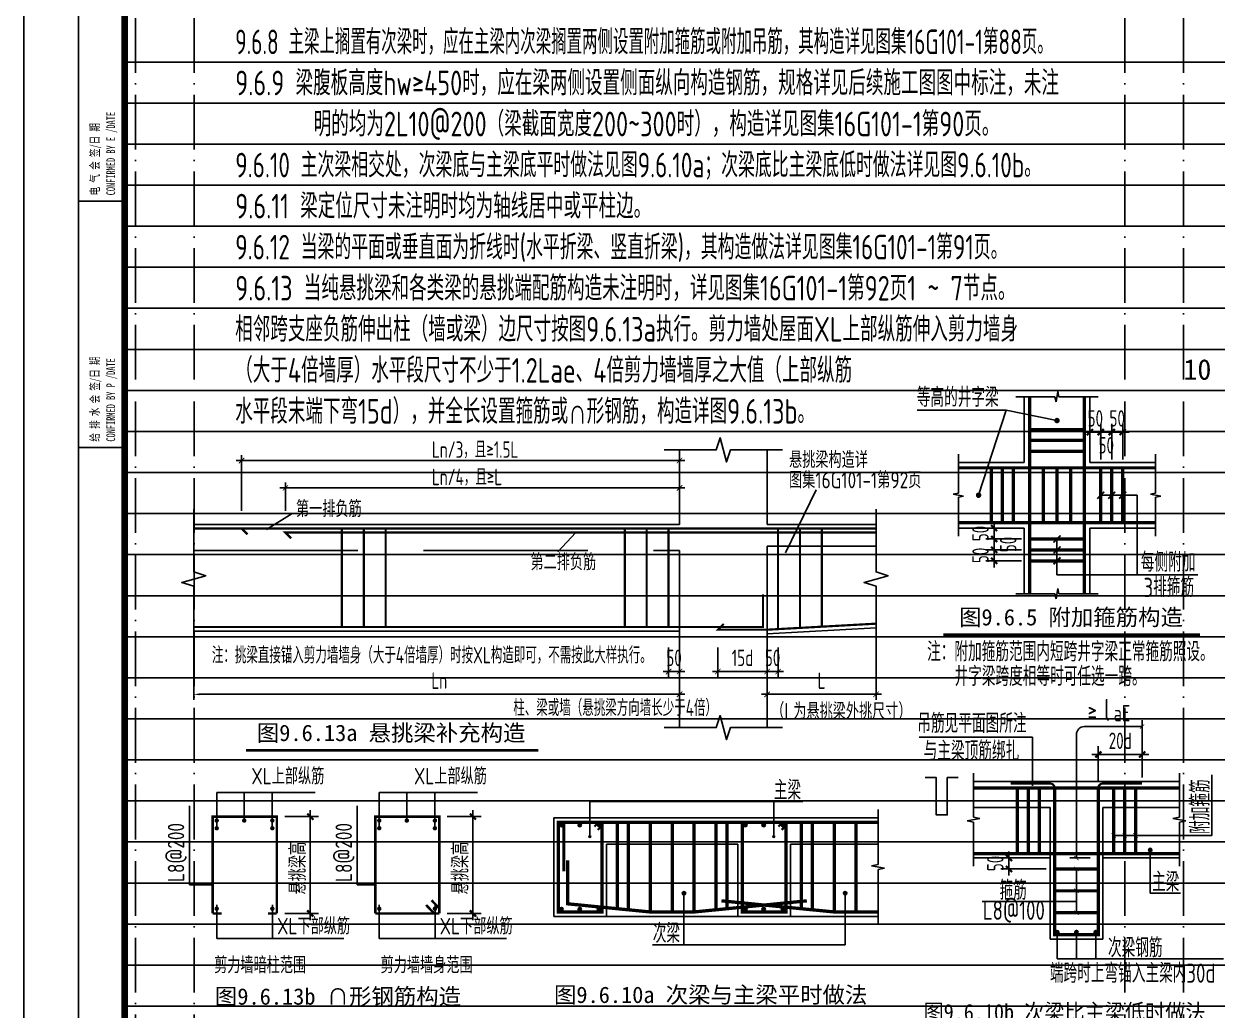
# Model space of a CAD drawing. Extents: x -461650 to 361314, y 245336 to 769729.
# Drawn here: x -344578 to -322778, y 702361 to 720380 of the extents above; entities that cross this region are included whole.
import ezdxf
from ezdxf.enums import TextEntityAlignment as Align

# ---------------------------------------------------------------- set-up
doc = ezdxf.new("R2010")
doc.units = 0
doc.header["$LTSCALE"] = 1000
doc.linetypes.add('D1', pattern=[14, 10, -2, 0, -2])
doc.linetypes.add('H3普通虚线', pattern=[4.2, 3, -1.2])
doc.layers.get('0').update_dxf_attribs({"linetype": 'CONTINUOUS'})
doc.layers.get('DEFPOINTS').update_dxf_attribs({"linetype": 'CONTINUOUS'})
for name, color, linetype in [('C-SHET-TTLB', 11, 'CONTINUOUS'), ('S-DETL-DIM', 151, 'CONTINUOUS'), ('S-DETL-LINE1', 2, 'CONTINUOUS'), ('S-DETL-LINE2', 2, 'H3普通虚线'), ('S-DETL-RBAR', 1, 'CONTINUOUS'), ('S-DETL-TEXT', 7, 'CONTINUOUS')]:
    doc.layers.add(name, color=color, linetype=linetype)
doc.layers.add('S-1-TEXT', color=7, linetype='CONTINUOUS', lineweight=18)
doc.styles.add('SHEET-ECADI', font='simhei.ttf', dxfattribs={"width": 0.7})
doc.styles.add('TS', font='tssdeng.shx', dxfattribs={"width": 0.7, "bigfont": 'tssdchn.shx'})
doc.styles.add('TSSD_DIMENSION', font='Tssdeng.shx', dxfattribs={"width": 0.7, "bigfont": 'tssdchn.shx'})
doc.styles.add('TSSD_Label', font='Tssdeng.shx', dxfattribs={"width": 0.7, "bigfont": 'hztxt.shx'})
doc.styles.add('华文行楷', font='tssdeng.shx', dxfattribs={"width": 0.75, "height": 350, "bigfont": 'hztxt.shx'})
doc.styles.add('黑体', font='simhei.ttf')
doc.dimstyles.new('DIM25', dxfattribs={"dimtxt": 300, "dimasz": 0.8, "dimexe": 150, "dimexo": 150, "dimgap": 100, "dimtad": 1, "dimdec": 0, "dimlfac": 0.25, "dimrnd": 1, "dimzin": 0, "dimdsep": 46, "dimtxsty": 'TS', "dimblk": '_DIMX', "dimcen": 0, "dimclrd": 256, "dimclre": 256, "dimclrt": 43, "dimadec": 1, "dimazin": 0, "dimtfac": 1, "dimtdec": 0, "dimtix": 1, "dimtmove": 2, "dimatfit": 3, "dimldrblk": 'ARCHTICK', "dimfxl": 0, "dimtolj": 1, "dimtzin": 1, "dimarcsym": 0})
doc.dimstyles.new('TSSD_25_100', dxfattribs={"dimtxt": 300, "dimasz": 100, "dimexe": 100, "dimexo": 250, "dimgap": 100, "dimtad": 1, "dimdec": 0, "dimlfac": 0.25, "dimzin": 0, "dimdsep": 46, "dimtxsty": 'TSSD_DIMENSION', "dimblk": 'ARCHTICK', "dimcen": 0, "dimdle": 100, "dimclrt": 7, "dimadec": 0, "dimazin": 0, "dimtfac": 1, "dimtdec": 0, "dimtix": 1, "dimtmove": 2, "dimatfit": 3, "dimldrblk": 'ARCHTICK', "dimfxl": 0, "dimtolj": 1, "dimtzin": 0, "dimarcsym": 0})

# ---------------------------------------------------------------- blocks, each defined once
blk = doc.blocks.new('_DIMX')
blk.add_line((-150, 0), (150, 0))
at = {"const_width": 50}
blk.add_lwpolyline([(-70, -70), (70, 70)], dxfattribs=at)
blk = doc.blocks.new('*D2156')
at = {"layer": 'DEFPOINTS', "color": 0}
for p in [(-326581, 705141), (-325829, 705141), (-325749, 704941)]:
    blk.add_point(p, dxfattribs=at)
at = {"layer": 'S-DETL-DIM', "lineweight": -2}
for p, q in [((-325979, 705141), (-326731, 705141)), ((-326581, 705142), (-326581, 705142)), ((-326581, 704941), (-326581, 705141)), ((-325899, 704941), (-326731, 704941)), ((-326581, 704940), (-326581, 704939))]:
    blk.add_line(p, q, dxfattribs=at)
at = {"layer": 'S-DETL-DIM', "lineweight": -2, "xscale": 0.8, "yscale": 0.8, "zscale": 0.8}
for p, rotation in [((-326581, 705141), 270), ((-326581, 704941), 90)]:
    blk.add_blockref('_DIMX', p, dxfattribs=dict(at, rotation=rotation))
at = {"layer": 'S-DETL-DIM', "color": 43, "insert": (-326831, 705041), "char_height": 300, "attachment_point": 5, "rotation": 90, "style": 'TS'}
blk.add_mtext('\\A1;50', dxfattribs=at)
blk = doc.blocks.new('_ArchTick')
at = {"color": 0, "linetype": 'ByBlock', "const_width": 0.15}
blk.add_lwpolyline([(-0.5, -0.5), (0.5, 0.5)], dxfattribs=at)
blk = doc.blocks.new('*D2157')
at = {"layer": 'DEFPOINTS', "color": 0}
for p in [(-324949, 707032), (-324949, 706381), (-324149, 706501)]:
    blk.add_point(p, dxfattribs=at)
at = {"layer": 'S-DETL-DIM', "lineweight": -2}
for p, q in [((-324949, 706531), (-324949, 707182)), ((-324149, 706651), (-324149, 707182)), ((-324149, 707032), (-324948, 707032))]:
    blk.add_line(p, q, dxfattribs=at)
at = {"layer": 'S-DETL-DIM', "lineweight": -2, "xscale": 0.8, "yscale": 0.8, "zscale": 0.8, "rotation": 180}
blk.add_blockref('_DIMX', (-324949, 707032), dxfattribs=at)
at = {"layer": 'S-DETL-DIM', "lineweight": -2, "xscale": 0.8, "yscale": 0.8, "zscale": 0.8}
blk.add_blockref('_DIMX', (-324149, 707032), dxfattribs=at)
at = {"layer": 'S-DETL-DIM', "color": 43, "insert": (-324549, 707282), "char_height": 300, "attachment_point": 5, "style": 'TS'}
blk.add_mtext('\\A1;20d', dxfattribs=at)
blk = doc.blocks.new('*D2158')
at = {"layer": 'DEFPOINTS', "color": 0}
for p in [(-324904, 712922), (-325104, 712369), (-324904, 712269)]:
    blk.add_point(p, dxfattribs=at)
at = {"layer": 'S-DETL-DIM', "lineweight": -2}
for p, q in [((-325104, 712519), (-325104, 713072)), ((-324904, 712419), (-324904, 713072)), ((-325105, 712922), (-325106, 712922)), ((-325104, 712922), (-324904, 712922)), ((-324903, 712922), (-324902, 712922))]:
    blk.add_line(p, q, dxfattribs=at)
at = {"layer": 'S-DETL-DIM', "lineweight": -2, "xscale": 0.8, "yscale": 0.8, "zscale": 0.8}
blk.add_blockref('_DIMX', (-325104, 712922), dxfattribs=at)
at = {"layer": 'S-DETL-DIM', "lineweight": -2, "xscale": 0.8, "yscale": 0.8, "zscale": 0.8, "rotation": 180}
blk.add_blockref('_DIMX', (-324904, 712922), dxfattribs=at)
at = {"layer": 'S-DETL-DIM', "color": 43, "insert": (-325004, 713172), "char_height": 300, "attachment_point": 5, "style": 'TS'}
blk.add_mtext('\\A1;50', dxfattribs=at)
blk = doc.blocks.new('*D2159')
at = {"layer": 'DEFPOINTS', "color": 0}
for p in [(-324504, 712922), (-324704, 712269), (-324504, 712269)]:
    blk.add_point(p, dxfattribs=at)
at = {"layer": 'S-DETL-DIM', "lineweight": -2}
for p, q in [((-324704, 712419), (-324704, 713072)), ((-324504, 712419), (-324504, 713072)), ((-324705, 712922), (-324706, 712922)), ((-324704, 712922), (-324504, 712922)), ((-324503, 712922), (-324502, 712922))]:
    blk.add_line(p, q, dxfattribs=at)
at = {"layer": 'S-DETL-DIM', "lineweight": -2, "xscale": 0.8, "yscale": 0.8, "zscale": 0.8}
blk.add_blockref('_DIMX', (-324704, 712922), dxfattribs=at)
at = {"layer": 'S-DETL-DIM', "lineweight": -2, "xscale": 0.8, "yscale": 0.8, "zscale": 0.8, "rotation": 180}
blk.add_blockref('_DIMX', (-324504, 712922), dxfattribs=at)
at = {"layer": 'S-DETL-DIM', "color": 43, "insert": (-324604, 713172), "char_height": 300, "attachment_point": 5, "style": 'TS'}
blk.add_mtext('\\A1;50', dxfattribs=at)
blk = doc.blocks.new('*D2160')
at = {"layer": 'DEFPOINTS', "color": 0}
for p in [(-326204, 710969), (-326852, 710769), (-326204, 710769)]:
    blk.add_point(p, dxfattribs=at)
at = {"layer": 'S-DETL-DIM', "lineweight": -2}
for p, q in [((-326354, 710969), (-327002, 710969)), ((-326852, 710970), (-326852, 710971)), ((-326852, 710969), (-326852, 710769)), ((-326354, 710769), (-327002, 710769)), ((-326852, 710768), (-326852, 710767))]:
    blk.add_line(p, q, dxfattribs=at)
at = {"layer": 'S-DETL-DIM', "lineweight": -2, "xscale": 0.8, "yscale": 0.8, "zscale": 0.8}
for p, rotation in [((-326852, 710969), 270), ((-326852, 710769), 90)]:
    blk.add_blockref('_DIMX', p, dxfattribs=dict(at, rotation=rotation))
at = {"layer": 'S-DETL-DIM', "color": 43, "insert": (-326596, 710869), "char_height": 300, "attachment_point": 5, "rotation": 90, "style": 'TS'}
blk.add_mtext('\\A1;50', dxfattribs=at)
blk = doc.blocks.new('*D2161')
at = {"layer": 'DEFPOINTS', "color": 0}
for p in [(-326852, 710769), (-326204, 710769), (-326204, 710569)]:
    blk.add_point(p, dxfattribs=at)
at = {"layer": 'S-DETL-DIM', "lineweight": -2}
for p, q in [((-326354, 710769), (-327002, 710769)), ((-326852, 710770), (-326852, 710771)), ((-326852, 710569), (-326852, 710769)), ((-326354, 710569), (-327002, 710569)), ((-326852, 710568), (-326852, 710567))]:
    blk.add_line(p, q, dxfattribs=at)
at = {"layer": 'S-DETL-DIM', "lineweight": -2, "xscale": 0.8, "yscale": 0.8, "zscale": 0.8}
for p, rotation in [((-326852, 710769), 270), ((-326852, 710569), 90)]:
    blk.add_blockref('_DIMX', p, dxfattribs=dict(at, rotation=rotation))
at = {"layer": 'S-DETL-DIM', "color": 43, "insert": (-327102, 710669), "char_height": 300, "attachment_point": 5, "rotation": 90, "style": 'TS'}
blk.add_mtext('\\A1;50', dxfattribs=at)
blk = doc.blocks.new('*D2162')
at = {"layer": 'DEFPOINTS', "color": 0}
for p in [(-326852, 711169), (-326304, 711169), (-326204, 710969)]:
    blk.add_point(p, dxfattribs=at)
at = {"layer": 'S-DETL-DIM', "lineweight": -2}
for p, q in [((-326454, 711169), (-327002, 711169)), ((-326852, 711170), (-326852, 711171)), ((-326852, 710969), (-326852, 711169)), ((-326354, 710969), (-327002, 710969)), ((-326852, 710968), (-326852, 710967))]:
    blk.add_line(p, q, dxfattribs=at)
at = {"layer": 'S-DETL-DIM', "lineweight": -2, "xscale": 0.8, "yscale": 0.8, "zscale": 0.8}
for p, rotation in [((-326852, 711169), 270), ((-326852, 710969), 90)]:
    blk.add_blockref('_DIMX', p, dxfattribs=dict(at, rotation=rotation))
at = {"layer": 'S-DETL-DIM', "color": 43, "insert": (-327102, 711069), "char_height": 300, "attachment_point": 5, "rotation": 90, "style": 'TS'}
blk.add_mtext('\\A1;50', dxfattribs=at)
blk = doc.blocks.new('*D2163')
at = {"layer": 'DEFPOINTS', "color": 0}
for p in [(-324704, 712922), (-324904, 712269), (-324704, 712269)]:
    blk.add_point(p, dxfattribs=at)
at = {"layer": 'S-DETL-DIM', "lineweight": -2}
for p, q in [((-324904, 712419), (-324904, 713072)), ((-324704, 712419), (-324704, 713072)), ((-324905, 712922), (-324906, 712922)), ((-324904, 712922), (-324704, 712922)), ((-324703, 712922), (-324702, 712922))]:
    blk.add_line(p, q, dxfattribs=at)
at = {"layer": 'S-DETL-DIM', "lineweight": -2, "xscale": 0.8, "yscale": 0.8, "zscale": 0.8}
blk.add_blockref('_DIMX', (-324904, 712922), dxfattribs=at)
at = {"layer": 'S-DETL-DIM', "lineweight": -2, "xscale": 0.8, "yscale": 0.8, "zscale": 0.8, "rotation": 180}
blk.add_blockref('_DIMX', (-324704, 712922), dxfattribs=at)
at = {"layer": 'S-DETL-DIM', "color": 43, "insert": (-324804, 712681), "char_height": 300, "attachment_point": 5, "style": 'TS'}
blk.add_mtext('\\A1;50', dxfattribs=at)
blk = doc.blocks.new('*D2196')
at = {"layer": 'DEFPOINTS', "color": 0}
for p in [(-331000, 709236), (-330800, 709236), (-331000, 708547)]:
    blk.add_point(p, dxfattribs=at)
at = {"layer": 'S-DETL-DIM', "color": 0, "lineweight": -2}
for p, q in [((-331000, 708986), (-331000, 708447)), ((-330800, 708986), (-330800, 708447)), ((-331000, 708547), (-331100, 708547)), ((-330800, 708547), (-331000, 708547)), ((-330800, 708547), (-330700, 708547))]:
    blk.add_line(p, q, dxfattribs=at)
at = {"layer": 'S-DETL-DIM', "color": 0, "lineweight": -2, "xscale": 100, "yscale": 100, "zscale": 100}
blk.add_blockref('_ArchTick', (-331000, 708547), dxfattribs=at)
at = {"layer": 'S-DETL-DIM', "color": 0, "lineweight": -2, "xscale": 100, "yscale": 100, "zscale": 100, "rotation": 180}
blk.add_blockref('_ArchTick', (-330800, 708547), dxfattribs=at)
at = {"layer": 'S-DETL-DIM', "color": 7, "insert": (-330900, 708797), "char_height": 300, "attachment_point": 5, "style": 'TSSD_DIMENSION'}
blk.add_mtext('\\A1;50', dxfattribs=at)
blk = doc.blocks.new('*D2197')
at = {"layer": 'DEFPOINTS', "color": 0}
for p in [(-331000, 709236), (-329009, 709236), (-329009, 708131)]:
    blk.add_point(p, dxfattribs=at)
at = {"layer": 'S-DETL-DIM', "color": 0, "lineweight": -2}
for p, q in [((-331000, 708986), (-331000, 708031)), ((-329009, 708986), (-329009, 708031)), ((-331100, 708131), (-328909, 708131))]:
    blk.add_line(p, q, dxfattribs=at)
at = {"layer": 'S-DETL-DIM', "color": 0, "lineweight": -2, "xscale": 100, "yscale": 100, "zscale": 100, "rotation": 180}
blk.add_blockref('_ArchTick', (-331000, 708131), dxfattribs=at)
at = {"layer": 'S-DETL-DIM', "color": 0, "lineweight": -2, "xscale": 100, "yscale": 100, "zscale": 100}
blk.add_blockref('_ArchTick', (-329009, 708131), dxfattribs=at)
at = {"layer": 'S-DETL-DIM', "color": 7, "insert": (-330005, 708381), "char_height": 300, "attachment_point": 5, "style": 'TSSD_DIMENSION'}
blk.add_mtext('\\A1;L', dxfattribs=at)
blk = doc.blocks.new('*D2198')
at = {"layer": 'DEFPOINTS', "color": 0}
for p in [(-331900, 709236), (-331000, 709236), (-331900, 708547)]:
    blk.add_point(p, dxfattribs=at)
at = {"layer": 'S-DETL-DIM', "color": 0, "lineweight": -2}
for p, q in [((-331900, 708986), (-331900, 708447)), ((-331000, 708986), (-331000, 708447)), ((-330900, 708547), (-332000, 708547))]:
    blk.add_line(p, q, dxfattribs=at)
at = {"layer": 'S-DETL-DIM', "color": 0, "lineweight": -2, "xscale": 100, "yscale": 100, "zscale": 100, "rotation": 180}
blk.add_blockref('_ArchTick', (-331900, 708547), dxfattribs=at)
at = {"layer": 'S-DETL-DIM', "color": 0, "lineweight": -2, "xscale": 100, "yscale": 100, "zscale": 100}
blk.add_blockref('_ArchTick', (-331000, 708547), dxfattribs=at)
at = {"layer": 'S-DETL-DIM', "color": 7, "insert": (-331450, 708797), "char_height": 300, "attachment_point": 5, "style": 'TSSD_DIMENSION'}
blk.add_mtext('\\A1;15d', dxfattribs=at)
blk = doc.blocks.new('*D2199')
at = {"layer": 'DEFPOINTS', "color": 0}
for p in [(-332800, 709236), (-332600, 709236), (-332800, 708547)]:
    blk.add_point(p, dxfattribs=at)
at = {"layer": 'S-DETL-DIM', "color": 0, "lineweight": -2}
for p, q in [((-332800, 708986), (-332800, 708447)), ((-332600, 708986), (-332600, 708447)), ((-332800, 708547), (-332900, 708547)), ((-332600, 708547), (-332800, 708547)), ((-332600, 708547), (-332500, 708547))]:
    blk.add_line(p, q, dxfattribs=at)
at = {"layer": 'S-DETL-DIM', "color": 0, "lineweight": -2, "xscale": 100, "yscale": 100, "zscale": 100}
blk.add_blockref('_ArchTick', (-332800, 708547), dxfattribs=at)
at = {"layer": 'S-DETL-DIM', "color": 0, "lineweight": -2, "xscale": 100, "yscale": 100, "zscale": 100, "rotation": 180}
blk.add_blockref('_ArchTick', (-332600, 708547), dxfattribs=at)
at = {"layer": 'S-DETL-DIM', "color": 7, "insert": (-332700, 708797), "char_height": 300, "attachment_point": 5, "style": 'TSSD_DIMENSION'}
blk.add_mtext('\\A1;50', dxfattribs=at)
blk = doc.blocks.new('*D2200')
at = {"layer": 'DEFPOINTS', "color": 0}
for p in [(-340600, 712402), (-340600, 711236), (-332600, 711236)]:
    blk.add_point(p, dxfattribs=at)
at = {"layer": 'S-DETL-DIM', "color": 0, "lineweight": -2}
for p, q in [((-340600, 711486), (-340600, 712502)), ((-332600, 711486), (-332600, 712502)), ((-332500, 712402), (-340700, 712402))]:
    blk.add_line(p, q, dxfattribs=at)
at = {"layer": 'S-DETL-DIM', "color": 0, "lineweight": -2, "xscale": 100, "yscale": 100, "zscale": 100, "rotation": 180}
blk.add_blockref('_ArchTick', (-340600, 712402), dxfattribs=at)
at = {"layer": 'S-DETL-DIM', "color": 0, "lineweight": -2, "xscale": 100, "yscale": 100, "zscale": 100}
blk.add_blockref('_ArchTick', (-332600, 712402), dxfattribs=at)
blk = doc.blocks.new('*D2201')
at = {"layer": 'DEFPOINTS', "color": 0}
for p in [(-341475, 709236), (-332600, 709236), (-341475, 708131)]:
    blk.add_point(p, dxfattribs=at)
at = {"layer": 'S-DETL-DIM', "color": 0, "lineweight": -2}
for p, q in [((-341475, 708986), (-341475, 708031)), ((-332600, 708986), (-332600, 708031)), ((-332500, 708131), (-341375, 708131))]:
    blk.add_line(p, q, dxfattribs=at)
at = {"layer": 'S-DETL-DIM', "color": 0}
blk.add_solid([(-341375, 708147), (-341375, 708114), (-341475, 708131)], dxfattribs=at)
at = {"layer": 'S-DETL-DIM', "color": 0, "lineweight": -2, "xscale": 100, "yscale": 100, "zscale": 100}
blk.add_blockref('_ArchTick', (-332600, 708131), dxfattribs=at)
at = {"layer": 'S-DETL-DIM', "color": 7, "insert": (-336988, 708381), "char_height": 300, "attachment_point": 5, "style": 'TSSD_DIMENSION'}
blk.add_mtext('\\A1;Ln', dxfattribs=at)
blk = doc.blocks.new('ArchTick')
at = {"color": 0, "linetype": 'ByBlock', "lineweight": -2, "const_width": 0.075}
blk.add_lwpolyline([(-0.25, -0.25), (0.25, 0.25)], dxfattribs=at)
blk = doc.blocks.new('*D2202')
at = {"layer": 'DEFPOINTS', "color": 0}
for p in [(-339800, 711902), (-339800, 711236), (-332600, 711236)]:
    blk.add_point(p, dxfattribs=at)
at = {"layer": 'S-DETL-DIM', "color": 0, "lineweight": -2}
for p, q in [((-339800, 711486), (-339800, 712002)), ((-332600, 711486), (-332600, 712002)), ((-332500, 711902), (-339900, 711902))]:
    blk.add_line(p, q, dxfattribs=at)
at = {"layer": 'S-DETL-DIM', "color": 0, "lineweight": -2, "xscale": 100, "yscale": 100, "zscale": 100, "rotation": 180}
blk.add_blockref('_ArchTick', (-339800, 711902), dxfattribs=at)
at = {"layer": 'S-DETL-DIM', "color": 0, "lineweight": -2, "xscale": 100, "yscale": 100, "zscale": 100}
blk.add_blockref('_ArchTick', (-332600, 711902), dxfattribs=at)
blk = doc.blocks.new('*D2203')
at = {"layer": 'DEFPOINTS', "color": 0}
for p in [(-339962, 705897), (-339962, 704128), (-339345, 704128)]:
    blk.add_point(p, dxfattribs=at)
at = {"layer": 'S-DETL-DIM', "lineweight": -2}
for p, q in [((-339812, 705897), (-339195, 705897)), ((-339345, 705896), (-339345, 704128)), ((-339812, 704128), (-339195, 704128))]:
    blk.add_line(p, q, dxfattribs=at)
at = {"layer": 'S-DETL-DIM', "lineweight": -2, "xscale": 0.8, "yscale": 0.8, "zscale": 0.8}
for p, rotation in [((-339345, 705897), 90), ((-339345, 704128), 270)]:
    blk.add_blockref('_DIMX', p, dxfattribs=dict(at, rotation=rotation))
blk = doc.blocks.new('*D2206')
at = {"layer": 'DEFPOINTS', "color": 0}
for p in [(-336992, 705897), (-336992, 704128), (-336375, 704128)]:
    blk.add_point(p, dxfattribs=at)
at = {"layer": 'S-DETL-DIM', "lineweight": -2}
for p, q in [((-336842, 705897), (-336225, 705897)), ((-336375, 705896), (-336375, 704128)), ((-336842, 704128), (-336225, 704128))]:
    blk.add_line(p, q, dxfattribs=at)
at = {"layer": 'S-DETL-DIM', "lineweight": -2, "xscale": 0.8, "yscale": 0.8, "zscale": 0.8}
for p, rotation in [((-336375, 705897), 90), ((-336375, 704128), 270)]:
    blk.add_blockref('_DIMX', p, dxfattribs=dict(at, rotation=rotation))
blk = doc.blocks.new('2014SHEET-L')
at = {"layer": 'C-SHET-TTLB'}
for p, q in [((0, -180), (-9, -180)), ((0, -225), (-9, -225))]:
    blk.add_line(p, q, dxfattribs=at)
at = {"layer": 'C-SHET-TTLB', "style": 'SHEET-ECADI', "width": 0.7}
for s, p in [('CONFIRMED BY E /DATE', (-2.33, -178.96)), ('电 气 会 签/日 期', (-5.24, -178.96)), ('给 排 水 会 签/日 期', (-5.24, -223.96)), ('CONFIRMED BY P /DATE', (-2.33, -223.96))]:
    blk.add_text(s, height=1.6, rotation=90, dxfattribs=at).set_placement(p)
blk = doc.blocks.new('2017_11-sheet-L2', base_point=(18.4, 410))
at = {"layer": 'C-SHET-TTLB'}
blk.add_blockref('2014SHEET-L', (19, 410.6), dxfattribs=at)

msp = doc.modelspace()

# ---------------------------------------------------------------- hatches: boundary and pattern name
at = {"layer": 'S-DETL-RBAR'}
h = msp.add_hatch(color=1, dxfattribs=at)
edge = h.paths.add_edge_path()
edge.add_arc((-334758, 705742.72), 31.25, 0, 360)
h = msp.add_hatch(color=1, dxfattribs=at)
edge = h.paths.add_edge_path()
edge.add_arc((-334422.6, 705742.72), 31.25, 0, 360)
h = msp.add_hatch(color=1, dxfattribs=at)
edge = h.paths.add_edge_path()
edge.add_arc((-334067.02, 705742.72), 31.25, 0, 360)
h = msp.add_hatch(color=1, dxfattribs=at)
edge = h.paths.add_edge_path()
edge.add_arc((-331398, 705742.72), 31.25, 0, 360)
h = msp.add_hatch(color=1, dxfattribs=at)
edge = h.paths.add_edge_path()
edge.add_arc((-331062.6, 705742.72), 31.25, 0, 360)
h = msp.add_hatch(color=1, dxfattribs=at)
edge = h.paths.add_edge_path()
edge.add_arc((-330707.02, 705742.72), 31.25, 0, 360)
h = msp.add_hatch(color=1, dxfattribs=at)
edge = h.paths.add_edge_path()
edge.add_arc((-334758, 704206.98), 31.25, 0, 360)
h = msp.add_hatch(color=1, dxfattribs=at)
edge = h.paths.add_edge_path()
edge.add_arc((-334422.6, 704206.98), 31.25, 0, 360)
h = msp.add_hatch(color=1, dxfattribs=at)
edge = h.paths.add_edge_path()
edge.add_arc((-334071.66, 704206.98), 31.25, 0, 360)
h = msp.add_hatch(color=1, dxfattribs=at)
edge = h.paths.add_edge_path()
edge.add_arc((-331398, 704206.98), 31.25, 0, 360)
h = msp.add_hatch(color=1, dxfattribs=at)
edge = h.paths.add_edge_path()
edge.add_arc((-331062.6, 704206.98), 31.25, 0, 360)
h = msp.add_hatch(color=1, dxfattribs=at)
edge = h.paths.add_edge_path()
edge.add_arc((-330711.66, 704206.98), 31.25, 0, 360)
h = msp.add_hatch(color=1, dxfattribs=at)
edge = h.paths.add_edge_path()
edge.add_arc((-325701.58, 703786.85), 31.25, 0, 360)
h = msp.add_hatch(color=1, dxfattribs=at)
edge = h.paths.add_edge_path()
edge.add_arc((-325348.64, 703786.85), 31.25, 0, 360)
h = msp.add_hatch(color=1, dxfattribs=at)
edge = h.paths.add_edge_path()
edge.add_arc((-324995.69, 703786.85), 31.25, 0, 360)
at = {"layer": 'S-DETL-TEXT'}
h = msp.add_hatch(color=256, dxfattribs=at)
edge = h.paths.add_edge_path()
edge.add_arc((-334238.4, 705532.2), 15.62, 0, 360)
h = msp.add_hatch(color=256, dxfattribs=at)
edge = h.paths.add_edge_path()
edge.add_arc((-330878.4, 705532.2), 15.62, 0, 360)
h = msp.add_hatch(color=256, dxfattribs=at)
edge = h.paths.add_edge_path()
edge.add_arc((-324000.06, 705286.59), 31.25, 0, 360)
h = msp.add_hatch(color=256, dxfattribs=at)
edge = h.paths.add_edge_path()
edge.add_arc((-332518.42, 704496.81), 31.25, 0, 360)
h = msp.add_hatch(color=256, dxfattribs=at)
edge = h.paths.add_edge_path()
edge.add_arc((-329573.85, 704496.81), 31.25, 0, 360)

# ---------------------------------------------------------------- linework, layer by layer
at = {"layer": 'C-SHET-TTLB'}
msp.add_line((-343578.08, 735143.4), (-343578.08, 677623.4), dxfattribs=at)
msp.add_lwpolyline([(-239478.08, 736083.4), (-239478.08, 676683.4), (-344578.08, 676683.4), (-344578.08, 736083.4)], close=True, dxfattribs=at)
at = {"layer": 'C-SHET-TTLB', "const_width": 120}
msp.add_lwpolyline([(-342738.08, 735083.4), (-240478.08, 735083.4), (-240478.08, 677683.4), (-342738.08, 677683.4)], close=True, dxfattribs=at)
at = {"layer": 'DEFPOINTS', "color": 252, "linetype": 'D1', "ltscale": 0.1}
for p, q in [((-342538.08, 731683.4), (-342538.08, 677683.4)), ((-341466.08, 731683.4), (-341466.08, 677683.4)), ((-324466.08, 731683.4), (-324466.08, 677683.4)), ((-323394.08, 731683.4), (-323394.08, 677683.4))]:
    msp.add_line(p, q, dxfattribs=at)
at = {"layer": 'DEFPOINTS', "color": 252}
for p, q in [((-342738.08, 719683.4), (-247478.08, 719683.4)), ((-342738.08, 718933.4), (-247478.08, 718933.4)), ((-342738.08, 718183.4), (-247478.08, 718183.4)), ((-342738.08, 717433.4), (-247478.08, 717433.4)), ((-342738.08, 716683.4), (-247478.08, 716683.4)), ((-342738.08, 715933.4), (-247478.08, 715933.4)), ((-342738.08, 715183.4), (-247478.08, 715183.4)), ((-342738.08, 714433.4), (-247478.08, 714433.4)), ((-342738.08, 713683.4), (-247478.08, 713683.4)), ((-342738.08, 712933.4), (-247478.08, 712933.4)), ((-342738.08, 712183.4), (-247478.08, 712183.4)), ((-342738.08, 711433.4), (-247478.08, 711433.4)), ((-342738.08, 710683.4), (-247478.08, 710683.4)), ((-342738.08, 709933.4), (-247478.08, 709933.4)), ((-342738.08, 709183.4), (-247478.08, 709183.4)), ((-342738.08, 708433.4), (-247478.08, 708433.4)), ((-342738.08, 707683.4), (-247478.08, 707683.4)), ((-342738.08, 706933.4), (-247478.08, 706933.4)), ((-342738.08, 706183.4), (-247478.08, 706183.4)), ((-342738.08, 705433.4), (-247478.08, 705433.4)), ((-342738.08, 704683.4), (-269178.08, 704683.4)), ((-342738.08, 703933.4), (-269178.08, 703933.4)), ((-342738.08, 703183.4), (-269178.08, 703183.4)), ((-342738.08, 702433.4), (-269178.08, 702433.4))]:
    msp.add_line(p, q, dxfattribs=at)
at = {"layer": 'S-DETL-DIM'}
for p, q in [((-325741.36, 713568.91), (-326453.95, 713568.91)), ((-325741.36, 713568.91), (-325720.87, 713474.59)), ((-325720.87, 713474.59), (-325687.03, 713663.22)), ((-325687.03, 713663.22), (-325669.36, 713568.91)), ((-324953.95, 713568.91), (-325669.36, 713568.91)), ((-327503.95, 712518.91), (-327503.95, 711803.5)), ((-323903.95, 712518.91), (-323903.95, 711803.5)), ((-327598.26, 711785.83), (-327503.95, 711803.5)), ((-327409.63, 711751.99), (-327598.26, 711785.83)), ((-323998.26, 711785.83), (-323903.95, 711803.5)), ((-323809.63, 711751.99), (-323998.26, 711785.83)), ((-327503.95, 711731.5), (-327409.63, 711751.99)), ((-327503.95, 711731.5), (-327503.95, 711018.91)), ((-323903.95, 711731.5), (-323809.63, 711751.99)), ((-323903.95, 711731.5), (-323903.95, 711018.91)), ((-325720.87, 709874.59), (-325687.03, 710063.22)), ((-325687.03, 710063.22), (-325669.36, 709968.91)), ((-325741.36, 709968.91), (-326453.95, 709968.91)), ((-325741.36, 709968.91), (-325720.87, 709874.59)), ((-324953.95, 709968.91), (-325669.36, 709968.91)), ((-341474.78, 708956.22), (-341474.78, 708030.75)), ((-324148.64, 706610.87), (-324148.64, 707661.02)), ((-325349.26, 707399), (-325349.26, 705140.87)), ((-324148.64, 707541.02), (-325207.25, 707541.02)), ((-327228.64, 706690.87), (-327228.64, 705887.26)), ((-323468.64, 706690.87), (-323468.64, 705887.26)), ((-328973.79, 706024.85), (-328973.79, 705021.23)), ((-327228.64, 705887.26), (-327111.68, 705861.85)), ((-323468.64, 705887.26), (-323585.59, 705861.85)), ((-327111.68, 705861.85), (-327345.59, 705819.89)), ((-327345.59, 705819.89), (-327228.64, 705797.98)), ((-327228.64, 705797.98), (-327228.64, 704990.87)), ((-323585.59, 705861.85), (-323351.68, 705819.89)), ((-323351.68, 705819.89), (-323468.64, 705797.98)), ((-323468.64, 705797.98), (-323468.64, 704990.87)), ((-328973.79, 705021.23), (-329090.75, 704995.83)), ((-325098.64, 705140.87), (-325469.26, 705140.87)), ((-329090.75, 704995.83), (-328856.83, 704953.87)), ((-328856.83, 704953.87), (-328973.79, 704931.95)), ((-328973.79, 704931.95), (-328973.79, 703924.85)), ((-325349.26, 704940.87), (-325348.64, 704140.87))]:
    msp.add_line(p, q, dxfattribs=at)
msp.add_arc((-325207.24, 707399), 142.01, 90, 180, dxfattribs=at)
at = {"layer": 'S-DETL-LINE1'}
for p, q in [((-326303.95, 712368.91), (-326303.95, 713568.91)), ((-325103.95, 713568.91), (-325103.95, 712368.91)), ((-332600.25, 711236.22), (-332600.25, 712597.33)), ((-331000.25, 711236.22), (-331000.25, 712597.33)), ((-327503.95, 712368.91), (-326303.95, 712368.91)), ((-323903.95, 712368.91), (-325103.95, 712368.91)), ((-341474.78, 711236.22), (-332600.25, 711236.22)), ((-331000.25, 711236.22), (-329009.37, 711236.22)), ((-326303.95, 711168.91), (-327503.95, 711168.91)), ((-326303.95, 711168.91), (-326303.95, 709968.91)), ((-325103.95, 709968.91), (-325103.95, 711168.91)), ((-325103.95, 711168.91), (-323903.95, 711168.91)), ((-341474.78, 709286.22), (-332600.25, 709286.22)), ((-332600.25, 707522.71), (-332600.25, 709236.22)), ((-331000.25, 709236.22), (-329009.37, 709346.82)), ((-331000.25, 707522.71), (-331000.25, 709236.22)), ((-327228.64, 706540.87), (-323468.64, 706540.87)), ((-334893.79, 705874.85), (-328973.79, 705874.85)), ((-334893.79, 705874.85), (-334893.79, 704074.85)), ((-327228.64, 705140.87), (-325828.64, 705140.87)), ((-325828.64, 705140.87), (-325828.64, 703660.87)), ((-324868.64, 705140.87), (-323468.64, 705140.87)), ((-324868.64, 705140.87), (-324868.64, 703660.87)), ((-334893.79, 704074.85), (-328973.79, 704074.85)), ((-325828.64, 703660.87), (-324868.64, 703660.87))]:
    msp.add_line(p, q, dxfattribs=at)
for points in [[(-332880.25, 712597.33), (-331930.25, 712597.33), (-331860.25, 712817.33), (-331740.25, 712377.33), (-331670.25, 712597.33), (-330720.25, 712597.33)], [(-341474.78, 711516.22), (-341474.78, 710366.22), (-341254.78, 710296.22), (-341694.78, 710176.22), (-341474.78, 710106.22), (-341474.78, 708956.22)], [(-329009.37, 711516.22), (-329009.37, 710366.22), (-328789.37, 710296.22), (-329229.37, 710176.22), (-329009.37, 710106.22), (-329009.37, 708774.4)], [(-332880.25, 707522.71), (-331930.25, 707522.71), (-331860.25, 707742.71), (-331740.25, 707302.71), (-331670.25, 707522.71), (-330720.25, 707522.71)]]:
    msp.add_lwpolyline(points, dxfattribs=at)
for centre in [(-334758, 705742.72), (-334422.6, 705742.72), (-334067.02, 705742.72), (-331398, 705742.72), (-331062.6, 705742.72), (-330707.02, 705742.72), (-334758, 704206.98), (-334422.6, 704206.98), (-334071.66, 704206.98), (-331398, 704206.98), (-331062.6, 704206.98), (-330711.66, 704206.98)]:
    msp.add_circle(centre, 31.25, dxfattribs=at)
at = {"layer": 'S-DETL-LINE2'}
for p, q in [((-341474.78, 710756.22), (-332600.25, 710756.22)), ((-332600.25, 709236.22), (-332600.25, 710756.22)), ((-331000.25, 710836.22), (-329009.37, 710836.22)), ((-331000.25, 709236.22), (-331000.25, 710836.22))]:
    msp.add_line(p, q, dxfattribs=at)
at = {"layer": 'S-DETL-LINE2', "linetype": 'H3普通虚线'}
for p, q in [((-327228.64, 706060.87), (-325828.64, 706060.87)), ((-325828.64, 706060.87), (-325828.64, 705140.87)), ((-324868.64, 706060.87), (-323468.64, 706060.87)), ((-324868.64, 706060.87), (-324868.64, 705140.87)), ((-333933.79, 705394.85), (-331533.79, 705394.85)), ((-333933.79, 705394.85), (-333933.79, 704074.85)), ((-331533.79, 705394.85), (-331533.79, 704074.85)), ((-330573.79, 705394.85), (-328973.79, 705394.85)), ((-330573.79, 705394.85), (-330573.79, 704074.85))]:
    msp.add_line(p, q, dxfattribs=at)
at = {"layer": 'S-DETL-RBAR', "color": 1}
for points, const_width in [([(-326203.95, 713568.91), (-326203.95, 709968.91)], 60), ([(-325203.95, 709968.91), (-325203.95, 713568.91)], 60), ([(-326203.95, 712968.91), (-325203.95, 712968.91)], 60), ([(-326203.95, 712768.91), (-325203.95, 712768.91)], 60), ([(-326203.95, 712568.91), (-325203.95, 712568.91)], 60), ([(-327503.95, 712268.91), (-323903.95, 712268.91)], 60), ([(-323903.95, 711268.91), (-327503.95, 711268.91)], 60), ([(-326203.95, 710968.91), (-325203.95, 710968.91)], 60), ([(-326203.95, 710768.91), (-325203.95, 710768.91)], 60), ([(-326203.95, 710568.91), (-325203.95, 710568.91)], 60), ([(-327228.64, 706420.87), (-323468.64, 706420.87)], 60), ([(-325828.64, 706500.87), (-326548.64, 706500.87)], 40), ([(-326428.64, 705220.87), (-326428.64, 706420.87)], 60), ([(-326228.64, 705220.87), (-326228.64, 706420.87)], 60), ([(-326028.64, 705220.87), (-326028.64, 706420.87)], 60), ([(-324948.64, 706420.87), (-324948.64, 703740.87), (-325748.64, 703740.87), (-325748.64, 706420.87)], 60), ([(-324868.64, 706500.87), (-324148.64, 706500.87)], 40), ([(-324668.64, 705220.87), (-324668.64, 706420.87)], 60), ([(-324468.64, 705220.87), (-324468.64, 706420.87)], 60), ([(-324268.64, 705220.87), (-324268.64, 706420.87)], 60), ([(-334013.79, 705794.85), (-334013.79, 704154.85), (-334813.79, 704154.85), (-334813.79, 705794.85), (-334013.79, 705794.85)], 60), ([(-328973.79, 705794.85), (-334713.79, 705794.85), (-334713.79, 704894.99)], 60), ([(-334153.79, 705714.85), (-334073.79, 705794.85)], 40), ([(-334093.79, 705654.85), (-334013.79, 705734.85)], 40), ([(-333733.79, 705794.85), (-333733.79, 704214.04)], 60), ([(-333533.79, 705794.85), (-333533.79, 704194.31)], 60), ([(-333133.79, 705794.85), (-333133.79, 704154.85)], 60), ([(-332733.79, 705794.85), (-332733.79, 704154.85)], 60), ([(-332333.79, 705794.85), (-332333.79, 704154.85)], 60), ([(-331933.79, 705794.85), (-331933.79, 704194.31)], 60), ([(-331733.79, 705794.85), (-331733.79, 704214.04)], 60), ([(-330653.79, 705794.85), (-330653.79, 704154.85), (-331453.79, 704154.85), (-331453.79, 705794.85)], 60), ([(-330793.79, 705714.85), (-330713.79, 705794.85)], 40), ([(-330733.79, 705654.85), (-330653.79, 705734.85)], 40), ([(-330373.79, 705794.85), (-330373.79, 704214.04)], 60), ([(-330173.79, 705794.85), (-330173.79, 704194.31)], 60), ([(-329773.79, 705794.85), (-329773.79, 704154.85)], 60), ([(-329373.79, 705794.85), (-329373.79, 704154.85)], 60), ([(-327228.64, 705220.87), (-323468.64, 705220.87)], 60), ([(-334643.79, 705099.78), (-334643.79, 704303.83), (-333133.79, 704154.85), (-332333.79, 704154.85), (-330273.79, 704358.09)], 60), ([(-325748.64, 704940.87), (-324948.64, 704940.87)], 60), ([(-325748.64, 704540.87), (-324948.64, 704540.87)], 60), ([(-328973.79, 704154.85), (-329773.79, 704154.85), (-331833.79, 704358.09)], 60), ([(-325748.64, 704140.87), (-324948.64, 704140.87)], 60)]:
    msp.add_lwpolyline(points, dxfattribs=dict(at, const_width=const_width))
at = {"layer": 'S-DETL-RBAR', "color": 1, "linetype": 'H3普通虚线', "const_width": 60}
for points in [[(-326903.95, 712268.91), (-326903.95, 711268.91)], [(-326703.95, 712268.91), (-326703.95, 711268.91)], [(-326503.95, 712268.91), (-326503.95, 711268.91)], [(-325953.95, 712268.91), (-325953.95, 711268.91)], [(-325703.95, 712268.91), (-325703.95, 711268.91)], [(-325453.95, 712268.91), (-325453.95, 711268.91)], [(-324903.95, 712268.91), (-324903.95, 711268.91)], [(-324703.95, 712268.91), (-324703.95, 711268.91)], [(-324503.95, 712268.91), (-324503.95, 711268.91)]]:
    msp.add_lwpolyline(points, dxfattribs=at)
at = {"layer": 'S-DETL-RBAR'}
for points, const_width in [([(-341474.78, 711161.22), (-329009.37, 711161.22)], 40), ([(-340494.18, 711055.15), (-340600.25, 711161.22), (-329009.37, 711161.22)], 40), ([(-339694.18, 710980.15), (-339800.25, 711086.22), (-329009.37, 711086.22)], 40), ([(-338767.64, 709357.59), (-338767.64, 711161.22)], 40), ([(-338367.64, 709357.59), (-338367.64, 711161.22)], 40), ([(-337967.64, 709357.59), (-337967.64, 711161.22)], 40), ([(-333600.25, 709357.59), (-333600.25, 711161.22)], 40), ([(-333200.25, 709357.59), (-333200.25, 711161.22)], 40), ([(-332800.25, 709357.59), (-332800.25, 711161.22)], 40), ([(-330800.25, 709322.44), (-330800.25, 711161.22)], 40), ([(-330400.25, 709344.67), (-330400.25, 711161.22)], 40), ([(-330000.25, 709366.89), (-330000.25, 711161.22)], 40), ([(-341474.78, 709361.22), (-331075.25, 709361.22), (-331075.25, 709960.76)], 40), ([(-331794.18, 709417.28), (-331900.25, 709311.22), (-331002.33, 709311.22), (-329009.37, 709421.94)], 40), ([(-339957.17, 704127.64), (-339957.17, 705897.04), (-341128.08, 705897.04), (-341128.08, 704127.64)], 45), ([(-336986.83, 704127.64), (-336986.83, 705897.04), (-338157.73, 705897.04), (-338157.73, 704127.64)], 45), ([(-336982.5, 704213.26), (-337129.74, 704369.03)], 45), ([(-341128.08, 704127.64), (-340962.47, 704127.64)], 45), ([(-339957.17, 704127.64), (-340116.61, 704127.64)], 45), ([(-338157.73, 704127.64), (-336986.83, 704127.64)], 45), ([(-337083.08, 704127.64), (-337230.32, 704283.4)], 45)]:
    msp.add_lwpolyline(points, dxfattribs=dict(at, const_width=const_width))
at = {"layer": 'S-DETL-RBAR', "color": 1, "const_width": 40}
for points in [[(-325748.64, 706420.87, 0.41421289), (-325828.64, 706500.87)], [(-324868.64, 706500.87, 0.41421289), (-324948.64, 706420.87)]]:
    msp.add_lwpolyline(points, format="xyb", dxfattribs=at)
at = {"layer": 'S-DETL-RBAR', "const_width": 40}
for points in [[(-341075.26, 705825.13, 1), (-341035.26, 705825.13, 1)], [(-341075.26, 705683.89, 1), (-341035.26, 705683.89, 1)], [(-340572.71, 705825.13, 1), (-340532.71, 705825.13, 1)], [(-340058.94, 705825.13, 1), (-340018.94, 705825.13, 1)], [(-340058.94, 705683.89, 1), (-340018.94, 705683.89, 1)], [(-338104.92, 705825.13, 1), (-338064.92, 705825.13, 1)], [(-338104.92, 705683.89, 1), (-338064.92, 705683.89, 1)], [(-337602.36, 705825.13, 1), (-337562.36, 705825.13, 1)], [(-337088.59, 705825.13, 1), (-337048.59, 705825.13, 1)], [(-337088.59, 705683.89, 1), (-337048.59, 705683.89, 1)], [(-341075.26, 704214.13, 1), (-341035.26, 704214.13, 1)], [(-340058.94, 704214.13, 1), (-340018.94, 704214.13, 1)], [(-338104.92, 704214.13, 1), (-338064.92, 704214.13, 1)], [(-337088.59, 704214.13, 1), (-337048.59, 704214.13, 1)]]:
    msp.add_lwpolyline(points, format="xyb", close=True, dxfattribs=at)
at = {"layer": 'S-DETL-TEXT'}
for p, q in [((-328257.69, 713322.86), (-326633.21, 713322.86)), ((-326633.21, 713322.86), (-327136.61, 711768.91)), ((-326633.21, 713322.86), (-325703.95, 713132.98)), ((-330661.82, 710717.35), (-330101.71, 711869.6)), ((-324903.95, 711768.91), (-324239.84, 711768.91)), ((-324239.84, 711768.91), (-324239.84, 710311.25)), ((-340146.62, 711141.3), (-339676.77, 711432.85)), ((-334494.88, 711086.22), (-334824.66, 710731.63)), ((-325703.95, 710968.91), (-325703.95, 710311.25)), ((-325703.95, 710311.25), (-323131.48, 710311.25)), ((-335565.37, 707684.41), (-332234.22, 707684.41)), ((-326148.64, 707348.5), (-328223.03, 707348.5)), ((-326148.64, 706460.87), (-326148.64, 707348.5)), ((-322875.03, 705552.72), (-322875.03, 706657.65)), ((-341551.74, 704652.25), (-341551.74, 706095.72)), ((-338487.59, 704652.25), (-338487.59, 706095.72)), ((-334238.4, 705532.2), (-334238.4, 706173.54)), ((-334238.4, 706173.54), (-330350, 706173.54)), ((-330878.4, 705532.2), (-330878.4, 706173.54)), ((-324668.64, 705552.72), (-322875.03, 705552.72)), ((-324000.06, 704498.73), (-324000.06, 705286.59)), ((-341128.08, 704652.25), (-341551.74, 704652.25)), ((-338157.73, 704652.25), (-338487.59, 704652.25)), ((-332518.42, 704496.81), (-332518.42, 703552.3)), ((-329573.85, 704496.81), (-329573.85, 703552.3)), ((-325348.8, 704348.8), (-327071.35, 704348.8)), ((-323445.36, 704498.73), (-324000.06, 704498.73)), ((-325701.58, 703786.85), (-325701.58, 703298.88)), ((-325348.64, 703786.85), (-325348.64, 703298.88)), ((-324995.69, 703786.85), (-324995.69, 703298.88)), ((-329573.85, 703552.3), (-333092.38, 703552.3)), ((-325701.58, 703298.88), (-322661.47, 703298.88))]:
    msp.add_line(p, q, dxfattribs=at)
at = {"layer": 'S-DETL-TEXT', "color": 0}
for p, q in [((-341055.26, 705683.89), (-341055.26, 706338.51)), ((-341055.26, 706338.51), (-339259.32, 706338.51)), ((-340552.71, 705825.13), (-340552.71, 706338.51)), ((-340038.94, 705683.89), (-340038.94, 706338.51)), ((-338084.92, 705683.89), (-338084.92, 706338.51)), ((-338084.92, 706338.51), (-336288.97, 706338.51)), ((-337582.36, 705825.13), (-337582.36, 706338.51)), ((-337068.59, 705683.89), (-337068.59, 706338.51)), ((-341055.26, 704287.97), (-341055.26, 703670.5)), ((-340034.04, 704287.97), (-340034.04, 703670.5)), ((-338084.92, 704287.97), (-338084.92, 703670.5)), ((-337063.7, 704287.97), (-337063.7, 703670.5)), ((-341055.26, 703670.5), (-338733.47, 703670.5)), ((-338084.92, 703670.5), (-335763.13, 703670.5))]:
    msp.add_line(p, q, dxfattribs=at)
at = {"layer": 'S-DETL-TEXT', "const_width": 50}
for points in [[(-325728.95, 713132.98, 1), (-325678.95, 713132.98, 1)], [(-327161.61, 711768.91, 1), (-327111.61, 711768.91, 1)]]:
    msp.add_lwpolyline(points, format="xyb", close=True, dxfattribs=at)
at = {"layer": 'S-DETL-TEXT'}
for points, const_width in [([(-324839.95, 711832.91), (-324967.95, 711704.91)], 32), ([(-324639.95, 711832.91), (-324767.95, 711704.91)], 32), ([(-324439.95, 711832.91), (-324567.95, 711704.91)], 32), ([(-325639.95, 711032.91), (-325767.95, 710904.91)], 32), ([(-325639.95, 710832.91), (-325767.95, 710704.91)], 32), ([(-325639.95, 710632.91), (-325767.95, 710504.91)], 32), ([(-327780.9, 709218.97), (-323091.92, 709218.97)], 50), ([(-340516.97, 707105.81), (-335180.11, 707105.81)], 50)]:
    msp.add_lwpolyline(points, dxfattribs=dict(at, const_width=const_width))
msp.add_lwpolyline([(-327510.38, 706608.76), (-327710.38, 706608.76), (-327710.38, 705928.76), (-327910.38, 705928.76), (-327910.38, 706608.76), (-328110.38, 706608.76)], dxfattribs=at)
for centre, radius in [((-334238.4, 705532.2), 15.62), ((-330878.4, 705532.2), 15.62), ((-324000.06, 705286.59), 31.25), ((-332518.42, 704496.81), 31.25), ((-329573.85, 704496.81), 31.25), ((-325701.58, 703786.85), 31.25), ((-325348.64, 703786.85), 31.25), ((-324995.69, 703786.85), 31.25)]:
    msp.add_circle(centre, radius, dxfattribs=at)

# ---------------------------------------------------------------- block references
at = {"layer": 'C-SHET-TTLB', "xscale": 100, "yscale": 100, "zscale": 100}
msp.add_blockref('2017_11-sheet-L2', (-342738.08, 735083.4), dxfattribs=at)
at = {"layer": 'S-DETL-DIM', "xscale": 80, "yscale": 80, "zscale": 80}
msp.add_blockref('_ArchTick', (-324148.64, 707541.02), dxfattribs=at)
at = {"layer": 'S-DETL-DIM', "xscale": 80, "yscale": 80, "zscale": 80, "rotation": 270}
for p in [(-325349.26, 705140.87), (-325349.26, 704940.87), (-325349.26, 704540.87), (-325349.26, 704140.87)]:
    msp.add_blockref('_ArchTick', p, dxfattribs=at)
at = {"layer": 'S-DETL-TEXT', "xscale": 80, "yscale": 80, "zscale": 80, "rotation": 270}
for p in [(-324668.64, 705552.72), (-324468.64, 705552.72), (-324268.64, 705552.72)]:
    msp.add_blockref('_ArchTick', p, dxfattribs=at)

# ---------------------------------------------------------------- texts
at = {"layer": 'S-1-TEXT', "style": 'TS'}
for s, width, p in [('9.6.8 主梁上搁置有次梁时，应在主梁内次梁搁置两侧设置附加箍筋或附加吊筋，其构造详见图集16G101-1第88页。', 0.66, (-340717.03, 719825.83)), ('9.6.9 梁腹板高度hw≥450时，应在梁两侧设置侧面纵向构造钢筋，规格详见后续施工图图中标注，未注', 0.75, (-340717.03, 719075.83)), ('       明的均为2L10@200（梁截面宽度200~300时），构造详见图集16G101-1第90页。', 0.75, (-340717.03, 718325.83)), ('9.6.10 主次梁相交处，次梁底与主梁底平时做法见图9.6.10a；次梁底比主梁底低时做法详见图9.6.10b。', 0.72, (-340717.03, 717575.83)), ('9.6.11 梁定位尺寸未注明时均为轴线居中或平柱边。', 0.75, (-340717.03, 716825.83)), ('9.6.12 当梁的平面或垂直面为折线时(水平折梁、竖直折梁)，其构造做法详见图集16G101-1第91页。', 0.72, (-340717.03, 716075.83)), ('9.6.13 当纯悬挑梁和各类梁的悬挑端配筋构造未注明时，详见图集16G101-1第92页1 ~ 7节点。', 0.75, (-340717.03, 715325.83)), ('相邻跨支座负筋伸出柱（墙或梁）边尺寸按图9.6.13a执行。剪力墙处屋面XL上部纵筋伸入剪力墙身', 0.75, (-340717.03, 714575.83)), ('（大于4倍墙厚）水平段尺寸不少于1.2Lae、4倍剪力墙墙厚之大值（上部纵筋', 0.75, (-340717.03, 713825.83)), ('水平段末端下弯15d），并全长设置箍筋或∩形钢筋，构造详图9.6.13b。', 0.75, (-340717.03, 713075.83))]:
    msp.add_text(s, height=450, dxfattribs=dict(at, width=width)).set_placement(p)
at = {"layer": 'S-1-TEXT', "style": '黑体'}
msp.add_text('10 非承重填充墙(除注明外，本节中均简称为墙)', height=375, dxfattribs=at).set_placement((-323394.08, 713879.36))
at = {"layer": 'S-DETL-DIM', "width": 0.75}
for s, height, style, p in [('≥', 350, 'TS', (-325143.78, 707641.02)), ('l', 400, '华文行楷', (-324843.41, 707648.58)), ('aE', 300, 'TS', (-324670.46, 707635.98))]:
    msp.add_text(s, height=height, dxfattribs=dict(at, style=style)).set_placement(p)
at = {"layer": 'S-DETL-TEXT'}
for s, height, style, width, p in [('等高的井字梁', 350, 'TS', 0.75, (-328265.25, 713382.77)), ('Ln/3，且≥1.5L', 300, 'TSSD_Label', 0.7, (-337124, 712451.97)), ('悬挑梁构造详', 300, 'TSSD_Label', 0.8, (-330598.82, 712265.26)), ('Ln/4，且≥L', 300, 'TSSD_Label', 0.7, (-337124, 711951.97)), ('图集16G101-1第92页', 300, 'TSSD_Label', 0.8, (-330598.82, 711895.08)), ('第一排负筋', 300, 'TSSD_Label', 0.8, (-339606.31, 711369.7)), ('第二排负筋', 300, 'TSSD_Label', 0.8, (-335322.1, 710398.3)), ('每侧附加', 350, 'TS', 0.75, (-324172.65, 710371.16)), ('3排箍筋', 350, 'TS', 0.75, (-324123.89, 709909.49)), ('注：挑梁直接锚入剪力墙墙身（大于4倍墙厚）时按XL构造即可，不需按此大样执行。', 300, 'TSSD_Label', 0.7, (-341143.24, 708696.21)), ('注：附加箍筋范围内短跨井字梁正常箍筋照设。', 350, 'TS', 0.75, (-328077.09, 708734.44)), ('井字梁跨度相等时可任选一跨。', 350, 'TS', 0.75, (-327575.54, 708284.44)), ('柱、梁或墙（悬挑梁方向墙长少于4倍）', 300, 'TSSD_Label', 0.7, (-335636.7, 707734.41)), ('（L为悬挑梁外挑尺寸）', 300, 'TSSD_Label', 0.8, (-330925.67, 707672.08)), ('吊筋见平面图所注', 350, 'TS', 0.75, (-328255.05, 707426.77)), ('与主梁顶筋绑扎', 350, 'TS', 0.75, (-328139.55, 706919.88)), ('XL上部纵筋   ', 300, 'TSSD_Label', 0.8, (-340421.14, 706486.45)), ('XL上部纵筋   ', 300, 'TSSD_Label', 0.8, (-337450.79, 706486.45)), ('主梁', 350, 'TS', 0.75, (-330878.35, 706204.83)), ('主梁', 350, 'TS', 0.75, (-323967.03, 704526.81)), ('箍筋', 350, 'TS', 0.75, (-326755.09, 704376.88)), ('L8@100', 350, 'TS', 0.75, (-327060.53, 704011.34)), ('XL下部纵筋   ', 300, 'TSSD_Label', 0.8, (-339950.82, 703745.7)), ('XL下部纵筋   ', 300, 'TSSD_Label', 0.8, (-336980.48, 703745.7)), ('次梁', 350, 'TS', 0.75, (-333089.02, 703590.24)), ('次梁钢筋', 350, 'TS', 0.75, (-324772.41, 703326.96)), (' 剪力墙暗柱范围', 300, 'TSSD_Label', 0.8, (-341246.79, 703034.92)), (' 剪力墙墙身范围', 300, 'TSSD_Label', 0.8, (-338206.39, 703034.92)), ('端跨时上弯锚入主梁内30d', 350, 'TS', 0.75, (-325833.76, 702861.22)), ('图9.6.10b 次梁比主梁低时做法', 300, '黑体', 0.9, (-328142.24, 702173.65))]:
    msp.add_text(s, height=height, dxfattribs=dict(at, style=style, width=width)).set_placement(p)
at = {"layer": 'S-DETL-TEXT', "style": '黑体'}
for s, p in [('图9.6.5 附加箍筋构造', (-325449.11, 709390.14)), ('图9.6.13a 悬挑梁补充构造', (-337868.89, 707276.98)), ('图9.6.13b ∩形钢筋构造', (-338839.37, 702460.74))]:
    msp.add_text(s, height=300, dxfattribs=at).set_placement(p, align=Align.CENTER)
at = {"layer": 'S-DETL-TEXT'}
for s, height, style, width, p in [('附加箍筋', 350, 'TS', 0.75, (-322913.07, 705580.8)), ('L8@200', 300, 'TSSD_Label', 0.8, (-341648.14, 704701.68)), ('L8@200', 300, 'TSSD_Label', 0.8, (-338583.99, 704701.68)), ('悬挑梁高', 300, 'TSSD_Label', 0.8, (-339423.3, 704475.33)), ('悬挑梁高', 300, 'TSSD_Label', 0.8, (-336452.96, 704475.33))]:
    msp.add_text(s, height=height, rotation=90, dxfattribs=dict(at, style=style, width=width)).set_placement(p)
at = {"layer": 'S-DETL-TEXT', "style": '黑体'}
msp.add_text('图9.6.10a 次梁与主梁平时做法', height=300, dxfattribs=at).set_placement((-334893.62, 702491.75))

# ---------------------------------------------------------------- dimensions: what is measured, and where the dimension line sits
at = {"layer": 'S-DETL-DIM'}
for base, p1, p2, dimstyle, picture, middle in [((-324903.95, 712922.2), (-325103.95, 712368.91), (-324903.95, 712268.91), 'DIM25', '*D2158', (-325003.95, 713172.2)), ((-324503.95, 712922.2), (-324703.95, 712268.91), (-324503.95, 712268.91), 'DIM25', '*D2159', (-324603.95, 713172.2)), ((-332800.25, 708546.55), (-332600.25, 709236.22), (-332800.25, 709236.22), 'TSSD_25_100', '*D2199', (-332700.25, 708796.55)), ((-331000.25, 708546.55), (-330800.25, 709236.22), (-331000.25, 709236.22), 'TSSD_25_100', '*D2196', (-330900.25, 708796.55))]:
    dim = msp.add_linear_dim(base=base, p1=p1, p2=p2, dimstyle=dimstyle, dxfattribs=at)
    dim.commit()
    dim.dimension.update_dxf_attribs({"geometry": picture, "text_midpoint": middle})
dim = msp.add_linear_dim(base=(-324703.95, 712922.2), p1=(-324903.95, 712268.91), p2=(-324703.95, 712268.91), dimstyle='DIM25', dxfattribs=at)
dim.commit()
dim.dimension.update_dxf_attribs({"geometry": '*D2163', "text_midpoint": (-324803.95, 712681.5), "dimtype": 160})
for base, p1, p2, text, dimstyle, picture, middle in [((-340600.25, 712401.97), (-332600.25, 711236.22), (-340600.25, 711236.22), ' ', 'TSSD_25_100', '*D2200', (-336600.25, 712401.97)), ((-339800.25, 711901.97), (-332600.25, 711236.22), (-339800.25, 711236.22), ' ', 'TSSD_25_100', '*D2202', (-336200.25, 711901.97)), ((-331900.25, 708546.55), (-331000.25, 709236.22), (-331900.25, 709236.22), '15d', 'TSSD_25_100', '*D2198', (-331450.25, 708796.55)), ((-329009.37, 708130.75), (-331000.25, 709236.22), (-329009.37, 709236.22), 'L', 'TSSD_25_100', '*D2197', (-330004.81, 708380.75)), ((-324948.64, 707032.37), (-324148.64, 706500.87), (-324948.64, 706380.87), '20d', 'DIM25', '*D2157', (-324548.64, 707282.37))]:
    dim = msp.add_linear_dim(base=base, p1=p1, p2=p2, text=text, dimstyle=dimstyle, dxfattribs=at)
    dim.commit()
    dim.dimension.update_dxf_attribs({"geometry": picture, "text_midpoint": middle})
for base, p1, p2, picture, middle in [((-326851.75, 711168.91), (-326203.95, 710968.91), (-326303.95, 711168.91), '*D2162', (-327101.75, 711068.91)), ((-326851.75, 710768.91), (-326203.95, 710568.91), (-326203.95, 710768.91), '*D2161', (-327101.75, 710668.91)), ((-326581.12, 705140.87), (-325748.64, 704940.87), (-325828.64, 705140.87), '*D2156', (-326831.12, 705040.87))]:
    dim = msp.add_linear_dim(base=base, p1=p1, p2=p2, angle=90, dimstyle='DIM25', dxfattribs=at)
    dim.commit()
    dim.dimension.update_dxf_attribs({"geometry": picture, "text_midpoint": middle})
dim = msp.add_linear_dim(base=(-326851.75, 710768.91), p1=(-326203.95, 710968.91), p2=(-326203.95, 710768.91), angle=90, dimstyle='DIM25', dxfattribs=at)
dim.commit()
dim.dimension.update_dxf_attribs({"geometry": '*D2160', "text_midpoint": (-326596.23, 710868.91), "dimtype": 160})
dim = msp.add_linear_dim(base=(-341474.78, 708130.75), p1=(-332600.25, 709236.22), p2=(-341474.78, 709236.22), angle=180, text='Ln', dimstyle='TSSD_25_100', override={"dimblk1": 'ArchTick', "dimsah": 1}, dxfattribs=at)
dim.commit()
dim.dimension.update_dxf_attribs({"geometry": '*D2201', "text_midpoint": (-336987.52, 708380.75)})
for base, p1, p2, picture, middle in [((-339345.1, 704127.64), (-339962.39, 705897.04), (-339962.39, 704127.64), '*D2203', (-339345.1, 705012.34)), ((-336374.75, 704127.64), (-336992.05, 705897.04), (-336992.05, 704127.64), '*D2206', (-336374.75, 705012.34))]:
    dim = msp.add_linear_dim(base=base, p1=p1, p2=p2, angle=90, text=' ', dimstyle='DIM25', dxfattribs=at)
    dim.commit()
    dim.dimension.update_dxf_attribs({"geometry": picture, "text_midpoint": middle})

doc.saveas('drawing.dxf')
